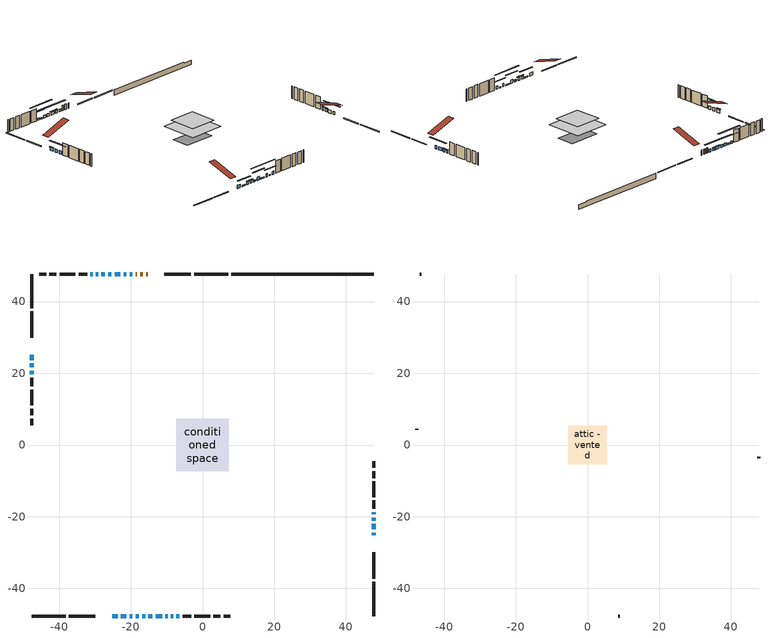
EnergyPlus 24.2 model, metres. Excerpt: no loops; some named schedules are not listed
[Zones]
conditioned space
 floor outside (Floor1 construction): -2.29,-2.29 -2.29,2.29 2.29,2.29 2.29,-2.29 z0.68
 floor adiabatic (AdiabaticFloorConstruction): -7.29,-7.29 -7.29,7.29 7.29,7.29 7.29,-7.29 z3.12
 floor foundation (Slab1 construction): -6.28,-3.62 -6.28,3.62 6.28,3.62 6.28,-3.62 z-1.3
 wall outside (RimJoist1 construction): 7.14,47.69 -2.35,47.69 / -47.69,-47.69 -38.21,-47.69 / -47.69,47.69 -47.69,38.21 / 47.69,-47.69 47.69,-38.21 z0.68:0.98
 wall outside (RimJoist2 construction): -3.28,47.69 -10.7,47.69 / -37.28,-47.69 -29.85,-47.69 / -47.69,37.28 -47.69,29.85 / 47.69,-37.28 47.69,-29.85 z0.68:0.98
 wall outside (AdiabaticWallConstruction 1): -15.34,47.69 -15.7,47.69 / -16.63,47.69 -17.39,47.69 / -18.32,47.69 -18.65,47.69 z0.68:2.71
 wall outside (AdiabaticWallConstruction): -25.22,-47.69 -23.69,-47.69 / -20.35,-47.69 -19.57,-47.69 / -18.65,-47.69 -17.73,-47.69 / -47.69,25.22 -47.69,23.69 / 47.69,-25.22 47.69,-24.45 / 47.69,-23.52 47.69,-22 / -10.35,-47.69 -9.73,-47.69 / 47.69,-21.07 47.69,-20.31 / -7.27,-47.69 -6.5,-47.69 / 47.69,-19.38 47.69,-18.77 z0.68:1.9; -19.58,47.69 -20.32,47.69 / -21.25,47.69 -22.01,47.69 / -22.94,47.69 -24.49,47.69 / -25.42,47.69 -26.33,47.69 / -27.26,47.69 -28.18,47.69 z0.68:1.75; -22.76,-47.69 -21.28,-47.69 / -16.8,-47.69 -16.03,-47.69 / -13.1,-47.69 -11.27,-47.69 / -8.81,-47.69 -8.19,-47.69 z0.68:1.14; -15.1,-47.69 -14.03,-47.69 / -47.69,22.76 -47.69,21.69 / -47.69,20.77 -47.69,19.7 z0.68:2; -29.1,47.69 -29.72,47.69 z0.68:1.29; -30.64,47.69 -31.26,47.69 z0.68:1.6
 wall outside (Wall1 construction): -32.18,47.69 -34.57,47.69 / -5.58,-47.69 -3.19,-47.69 / -47.69,18.77 -47.69,16.39 / 47.69,-17.84 47.69,-15.46 z0.68:5.56
 wall outside (Wall2 construction): -35.49,47.69 -39.86,47.69 / -2.27,-47.69 2.1,-47.69 / -47.69,15.46 -47.69,11.09 / 47.69,-14.53 47.69,-10.16 z0.68:5.56
 wall outside (Wall3 construction): -40.79,47.69 -42.71,47.69 / 3.03,-47.69 4.95,-47.69 / -47.69,10.16 -47.69,8.24 / 47.69,-9.23 47.69,-7.32 z0.68:5.56
 wall outside (Wall4 construction): -43.64,47.69 -45.46,47.69 / 5.88,-47.69 7.7,-47.69 / -47.69,7.32 -47.69,5.49 / 47.69,-6.39 47.69,-4.56 z0.68:5.56
 wall foundation (FoundationWall1 construction): 8.07,47.69,-1.3 8.07,47.69,0.68 43.73,47.69,0.68 43.73,47.69,0.38 47.69,47.69,0.38 47.69,47.69,-1.3
 window (WindowConstruction 19): -25.21,-47.69 -23.69,-47.69 z0.68:1.9
 window (WindowConstruction 5): -19.58,47.69 -20.32,47.69 z0.68:1.75
 window (WindowConstruction 6): -21.25,47.69 -22.01,47.69 z0.68:1.75
 window (WindowConstruction 7): -22.94,47.69 -24.49,47.69 z0.68:1.75
 window (WindowConstruction 8): -22.76,-47.69 -21.28,-47.69 z0.68:1.14
 window (WindowConstruction 9): -20.35,-47.69 -19.57,-47.69 z0.68:1.9
 window (WindowConstruction 10): -18.65,-47.69 -17.73,-47.69 z0.68:1.9
 window (WindowConstruction 11): -16.8,-47.69 -16.03,-47.69 z0.68:1.14
 window (WindowConstruction 12): -47.69,25.21 -47.69,23.69 z0.68:1.9
 window (WindowConstruction 13): 47.69,-25.21 47.69,-24.45 z0.68:1.9
 window (WindowConstruction 14): -25.42,47.69 -26.33,47.69 z0.68:1.75
 window (WindowConstruction 15): -15.1,-47.69 -14.03,-47.69 z0.68:2
 window (WindowConstruction 16): 47.69,-23.52 47.69,-22 z0.68:1.9
 window (WindowConstruction 17): -27.26,47.69 -28.18,47.69 z0.68:1.75
 window (WindowConstruction 18): -47.69,22.76 -47.69,21.69 z0.68:2
 window (WindowConstruction 22): -29.11,47.69 -29.72,47.69 z0.68:1.29
 window (WindowConstruction 23): -13.1,-47.69 -11.27,-47.69 z0.68:1.14
 window (WindowConstruction 20): -10.35,-47.69 -9.74,-47.69 z0.68:1.9
 window (WindowConstruction): 47.69,-21.07 47.69,-20.31 z0.68:1.9
 window (WindowConstruction 1): -30.64,47.69 -31.25,47.69 z0.68:1.59
 window (WindowConstruction 2): -8.81,-47.69 -8.2,-47.69 z0.68:1.14
 window (WindowConstruction 3): -47.69,20.77 -47.69,19.7 z0.68:2
 window (WindowConstruction 21): -7.27,-47.69 -6.51,-47.69 z0.68:1.9
 window (WindowConstruction 4): 47.69,-19.38 47.69,-18.77 z0.68:1.9
 door (Door): -15.34,47.69 -15.7,47.69 z0.68:2.71
 door (Door 1): -16.63,47.69 -17.39,47.69 z0.68:2.71
 door (Door 2): -18.32,47.69 -18.65,47.69 z0.68:2.71
 ceiling adiabatic (AdiabaticFloorConstruction): 7.29,-7.29 7.29,7.29 -7.29,7.29 -7.29,-7.29 z3.12
attic - vented
 floor to conditioned space (Floor2 construction Reversed): -5.41,-5.41 -5.41,5.41 5.41,5.41 5.41,-5.41 z5.56
 wall outside (Wall5 construction): -46.39,47.69 -46.77,47.69 / 8.63,-47.69 9.01,-47.69 / -47.69,4.56 -47.69,4.19 / 47.69,-3.63 47.69,-3.26 z0.68:5.56
 roof outside (Roof1 construction): -14.41,47.69,5.56 -14.41,37.16,9.07 -11.63,37.16,9.07 -11.63,47.69,5.56; -26.14,-47.69,5.56 -26.14,-37.16,9.07 -28.92,-37.16,9.07 -28.92,-47.69,5.56; -47.69,26.14,5.56 -37.16,26.14,9.07 -37.16,28.92,9.07 -47.69,28.92,5.56; 47.69,-26.14,5.56 37.16,-26.14,9.07 37.16,-28.92,9.07 47.69,-28.92,5.56
shading: -22.9,47.69 -17,47.69 -17,48.11 -22.9,48.11 z4.33; -22.21,47.69 -21.05,47.69 -21.05,48.11 -22.21,48.11 z1.95; -24.69,47.69 -22.74,47.69 -22.74,48.11 -24.69,48.11 z1.95; -18.7,-47.69 -25.34,-47.69 -25.34,-48.11 -18.7,-48.11 z3.72; -19.37,-47.69 -20.55,-47.69 -20.55,-48.11 -19.37,-48.11 z2.1; -17.53,-47.69 -18.85,-47.69 -18.85,-48.11 -17.53,-48.11 z2.1; -15.83,-47.69 -17,-47.69 -17,-48.11 -15.83,-48.11 z1.34; -47.69,23.49 -47.69,25.42 -48.11,25.42 -48.11,23.49 z2.1; 47.69,-21.87 47.69,-27.79 48.11,-27.79 48.11,-21.87 z4.48; -28.91,47.69 -22.84,47.69 -22.84,48.11 -28.91,48.11 z4.33; -11.45,-47.69 -17.68,-47.69 -17.68,-48.11 -11.45,-48.11 z4.58; 47.69,-19.42 47.69,-26.1 48.11,-26.1 48.11,-19.42 z4.48; -30.76,47.69 -24.68,47.69 -24.68,48.11 -30.76,48.11 z4.33; -47.69,19.12 -47.69,25.34 -48.11,25.34 -48.11,19.12 z4.58; -34.96,47.69 -23.86,47.69 -23.86,48.11 -34.96,48.11 z6.54; -6.03,-47.69 -18.35,-47.69 -18.35,-48.11 -6.03,-48.11 z6.39; 47.69,-20.11 47.69,-21.27 48.11,-21.27 48.11,-20.11 z2.1; -33.83,47.69 -28.07,47.69 -28.07,48.11 -33.83,48.11 z4.17; -5.62,-47.69 -11.38,-47.69 -11.38,-48.11 -5.62,-48.11 z3.72; -47.69,17.12 -47.69,23.34 -48.11,23.34 -48.11,17.12 z4.58; 47.69,-18.57 47.69,-19.58 48.11,-19.58 48.11,-18.57 z2.1
[Building]
Building 1: Terrain=Suburbs
[Site:Location]
Toronto Intl AP_ON: Latitude {deg}=43.68; Longitude {deg}=-79.63; Time Zone {hr}=-5; Elevation {m}=173; Keep Site Location Information=Yes
[Site:GroundTemperature:Shallow]
4.59119, 2.66285, 2.50842, 3.42352, 7.09712, 10.7536, 13.9236, 15.9317, 16.1023, 14.4691, 11.3799, 7.83558
[Site:WaterMainsTemperature]
Calculation Method=Schedule; Temperature Schedule=mains temperature schedule
[Material] Roughness=Rough; Thermal Absorptance=0.9
Name | Thickness {m} | Conductivity {W/m-K} | Density {kg/m3} | Specific Heat {J/kg-K} | Solar Absorptance | Visible Absorptance
asphalt or fiberglass shingles | 0.00635 | 0.162714 | 1121.4 | 1465.45 | 0.4 | 0.4
ceiling loosefill ins | 0.0846667 | 0.0480833 | 16.02 | 1046.75 | 0.7 | 0.7
ceiling stud and cavity | 0.1397 | 0.101976 | 65.682 | 1177.47 | 0.7 | 0.7
concrete 4.0 in. | 0.1016 | 1.803125 | 2242.8 | 837.4 | 0.7 | 0.7
concrete 8.0 in. | 0.2032 | 1.803125 | 2242.8 | 837.4 | 0.7 | 0.7
door material | 0.04445 | 0.188738 | 512.64 | 1214.23 | 0.7 | 0.7
door material 1 | 0.04445 | 0.053851 | 512.64 | 1214.23 | 0.7 | 0.7
exterior vertical ins | 0.0978042 | 0.029427 | 32.04 | 1214.23 | 0.7 | 0.7
floor covering | 0.0127 | 0.0433444 | 54.468 | 1339.84 | 0.6 | 0.6
floor rigid ins; rim joist rigid ins; wall rigid ins | 0.051816 | 0.029427 | 32.04 | 1214.23 | 0.7 | 0.7
floor rigid ins 1; wall rigid ins 1 | 0.512978 | 0.029427 | 32.04 | 1214.23 | 0.7 | 0.7
floor stud and cavity | 0.1397 | 0.101689 | 92.3553 | 1139.71 | 0.7 | 0.7
floor stud and cavity 1 | 0.1397 | 1.75129 | 37.0049 | 1207.88 | 0.7 | 0.7
furniture material conditioned space 1 | 0.1524 | 0.115458 | 640.8 | 1214.23 | 0.6 | 0.6
gypsum board | 0.0127 | 0.160291 | 801 | 837.4 | 0.6 | 0.6
gypsum board 1 | 0.0127 | 0.160291 | 801 | 837.4 | 0.7 | 0.7
osb sheathing 0.5 in. | 0.0127 | 0.115458 | 512.64 | 1214.23 | 0.7 | 0.7
osb sheathing 0.75 in. | 0.01905 | 0.115458 | 512.64 | 1214.23 | 0.7 | 0.7
osb sheathing 2.0 in. | 0.0508 | 0.115458 | 512.64 | 1214.23 | 0.7 | 0.7
rim joist stud and cavity | 0.0508 | 0.177588 | 50.32683 | 1063.81 | 0.6 | 0.6
rim joist stud and cavity 1 | 0.0508 | 0.0402607 | 125.044 | 1163.47 | 0.6 | 0.6
wall stud and cavity | 0.1397 | 0.0793383 | 139.0536 | 1170.24 | 0.7 | 0.7
wall stud and cavity 1 | 0.1397 | 0.0892446 | 139.0536 | 1170.24 | 0.7 | 0.7
wall stud and cavity 2 | 0.1397 | 0.0967543 | 139.0536 | 1170.24 | 0.7 | 0.7
wall stud and cavity 3 | 0.1397 | 0.0917207 | 139.0536 | 1170.24 | 0.7 | 0.7
wall stud and cavity 4 | 0.0889 | 6.1454 | 50.32683 | 1063.81 | 0.6 | 0.6
wall stud and cavity 5 | 0.0889 | 0.380278 | 52.3479 | 1209.89 | 0.7 | 0.7
wall stud and cavity 6 | 0.0889 | 0.391764 | 83.0341 | 1211.67 | 0.7 | 0.7
wood siding | 0.0254 | 0.102417 | 544.68 | 1172.36 | 0.4 | 0.4
wood siding 1 | 0.00254 | 0.102417 | 544.68 | 1172.36 | 0.4 | 0.4
wood siding 2; wood siding 3; wood siding 4 | 0.0254 | 0.102417 | 544.68 | 1172.36 | 0.7 | 0.7
[WindowMaterial:SimpleGlazingSystem]
Name | U-Factor {W/m2-K} | Solar Heat Gain Coefficient
WindowMaterial | 2.64027 | 0.64
WindowMaterial 1 | 2.97868 | 0.61
WindowMaterial 10 | 2.93609 | 0.65
WindowMaterial 11 | 3.01275 | 0.57
WindowMaterial 12 | 2.94859 | 0.64
WindowMaterial 13 | 2.94177 | 0.64
WindowMaterial 14 | 2.6397 | 0.63
WindowMaterial 15 | 2.63857 | 0.62
WindowMaterial 16 | 3.00026 | 0.58
WindowMaterial 17 | 2.748152 | 0.58
WindowMaterial 2 | 3.02183 | 0.55
WindowMaterial 3 | 2.9236 | 0.66
WindowMaterial 4 | 2.96789 | 0.62
WindowMaterial 5 | 2.95653 | 0.63
WindowMaterial 6 | 2.95426 | 0.63
WindowMaterial 7 | 2.95313 | 0.63
WindowMaterial 8 | 3.01388 | 0.56
WindowMaterial 9 | 2.94802 | 0.64
[Construction]
AdiabaticFloorConstruction: floor stud and cavity 1, floor rigid ins 1, osb sheathing 0.75 in., floor covering
AdiabaticWallConstruction: wood siding 3, wall rigid ins 1, wall stud and cavity 5, gypsum board
AdiabaticWallConstruction 1: wood siding 4, wall rigid ins 1, wall stud and cavity 5, gypsum board
Door: door material
Door 1; Door 2: door material 1
Floor1 construction: floor stud and cavity, floor rigid ins, osb sheathing 0.75 in., floor covering
Floor2 construction Reversed: gypsum board, ceiling stud and cavity, ceiling loosefill ins
FoundationWall1 construction: concrete 8.0 in., gypsum board 1
furniture construction conditioned space 1: furniture material conditioned space 1
PartitionWallConstruction: gypsum board, wall stud and cavity 6, gypsum board
RimJoist1 construction: wood siding 2, rim joist stud and cavity
RimJoist2 construction: wood siding 2, rim joist rigid ins, osb sheathing 2.0 in., rim joist stud and cavity 1
Roof1 construction: asphalt or fiberglass shingles
Slab1 construction: concrete 4.0 in.
Wall1 construction: wood siding, osb sheathing 0.5 in., wall stud and cavity, gypsum board
Wall2 construction: wood siding, osb sheathing 0.5 in., wall stud and cavity 1, gypsum board
Wall3 construction: wood siding, wall rigid ins, osb sheathing 0.5 in., wall stud and cavity 2, gypsum board
Wall4 construction: wood siding, osb sheathing 0.5 in., wall stud and cavity 3, gypsum board
Wall5 construction: wood siding 1, wall stud and cavity 4
WindowConstruction: WindowMaterial
WindowConstruction 1: WindowMaterial 1
WindowConstruction 10: WindowMaterial 10
WindowConstruction 11: WindowMaterial 11
WindowConstruction 12; WindowConstruction 13; WindowConstruction 16: WindowMaterial 12
WindowConstruction 14; WindowConstruction 17: WindowMaterial 13
WindowConstruction 15; WindowConstruction 18; WindowConstruction 3: WindowMaterial 3
WindowConstruction 19; WindowConstruction 21: WindowMaterial 14
WindowConstruction 2: WindowMaterial 2
WindowConstruction 20: WindowMaterial 15
WindowConstruction 22: WindowMaterial 16
WindowConstruction 23: WindowMaterial 17
WindowConstruction 4: WindowMaterial 4
WindowConstruction 5: WindowMaterial 5
WindowConstruction 6: WindowMaterial 6
WindowConstruction 7: WindowMaterial 7
WindowConstruction 8: WindowMaterial 8
WindowConstruction 9: WindowMaterial 9
[Zone] Multiplier=1; Part of Total Floor Area=Yes
Name | Volume {m3}
attic - vented | 66.7516
conditioned space | 768
[Space]
Name | Zone | Volume {m3}
attic - vented 1 | attic - vented | 66.7516
conditioned space 1 | conditioned space | 768
[ZoneInfiltration:EffectiveLeakageArea]
infil attic - vented 1: Zone or Space=attic - vented 1; Schedule=Always On Discrete; Effective Air Leakage Area {cm2}=4843.86; Stack Coefficient=0.000583392; Wind Coefficient=1.63193e-05
[ZoneMixing]
whole house fan mix: Zone or Space=attic - vented; Schedule=Always On Continuous; Design Flow Rate Calculation Method=Flow/Zone; Design Flow Rate {m3/s}=0; Source Zone or Space=conditioned space
[SurfaceProperty:ExposedFoundationPerimeter]
Slab1: Exposed Perimeter Calculation Method=TotalExposedPerimeter; Total Exposed Perimeter {m}=39.625
[InternalMass] Zone or ZoneList=conditioned space; Space or SpaceList=conditioned space 1
Name | Construction | Surface Area {m2}
furniture mass conditioned space 1 | furniture construction conditioned space 1 | 129.7
partition wall mass | PartitionWallConstruction | 324.251
[Lights]
interior lighting: Zone or ZoneList or Space or SpaceList=conditioned space 1; Schedule=interior lighting schedule; Design Level Calculation Method=LightingLevel; Lighting Level {W}=343.2; Return Air Fraction=0; Fraction Radiant=0.6; Fraction Visible=0.2; Fraction Replaceable=1
[People]
occupants: Zone or ZoneList or Space or SpaceList=conditioned space 1; Number of People Schedule=occupants schedule; Number of People Calculation Method=People; Number of People=3; Fraction Radiant=0.314171; Sensible Heat Fraction=0.56303; Activity Level Schedule=occupants activity schedule; Carbon Dioxide Generation Rate {m3/s-W}=0; Enable ASHRAE 55 Comfort Warnings=No; Mean Radiant Temperature Calculation Type=EnclosureAveraged
[ElectricEquipment] Zone or ZoneList or Space or SpaceList=conditioned space 1; Design Level Calculation Method=EquipmentLevel
Name | Schedule | Design Level {W} | Fraction Latent | Fraction Radiant | Fraction Lost
clothes dryer | clothes dryer schedule | 140.772 | 0.015 | 0.081 | 0.85
clothes washer | clothes washer schedule | 32.1985 | 0.03 | 0.162 | 0.7
cooking range | cooking range schedule | 215.147 | 0.08 | 0.432 | 0.2
dishwasher | dishwasher schedule | 66.8632 | 0.3 | 0.18 | 0.4
fridge | fridge schedule | 72.9452 | 0 | 0.6 | 0
mech vent bath fan 0 | mech vent bath fan 0 schedule | 50.2 | 0 | 0 | 1
mech vent house fan | mech vent house fan schedule | 0.95 | 0 | 0 | 1
mech vent house fan cfis | mech vent house fan cfis schedule | 0 | 0 | 0 | 0
mech vent range fan 0 | mech vent range fan 0 schedule | 57 | 0 | 0 | 1
misc plug loads | misc plug loads schedule | 494.7 | 0.045 | 0.513 | 0.1
whole house fan | Always On Discrete | 0 | 0 | 0 | 1
[OtherEquipment] Zone or ZoneList or Space or SpaceList=conditioned space 1; Design Level Calculation Method=EquipmentLevel
Name | Fuel Type | Schedule | Design Level {W} | Fraction Latent | Fraction Radiant | Fraction Lost
clothes dryer 1 | Electricity | clothes dryer schedule | 0 | 0.015 | 0.081 | 0.85
cooking range 1 | Electricity | cooking range schedule | 0 | 0.08 | 0.432 | 0.2
general water use latent | None | general water use schedule | 62.594 | 1 | 0 | 0
general water use sensible | None | general water use schedule | -61.6891 | 0 | 0.6 | 0
mech vent house fan latent load | None | Always On Discrete | 0 | 1 | 0 | 0
mech vent house fan sensible load | None | Always On Discrete | 0 | 0 | 0 | 0
water heater energy adjustment1 | Electricity | Always On Discrete | 0.01 | 0 | 0 | 1
[ZoneInfiltration:DesignFlowRate] Zone or ZoneList or Space or SpaceList=conditioned space 1; Schedule=Always On Discrete; Design Flow Rate Calculation Method=Flow/Zone; Design Flow Rate {m3/s}=0
infil flow; natural vent flow; whole house fan flow
[Foundation:Kiva]
Foundation Kiva 1: Initial Indoor Air Temperature {C}=18; Wall Height Above Grade {m}=0.680009; Wall Depth Below Slab {m}=0.2032; Custom Block Material Name 1=exterior vertical ins; Custom Block Depth 1 {m}=1.98001; Custom Block X Position 1 {m}=0.2159; Custom Block Z Position 1 {m}=0
[Foundation:Kiva:Settings]
Soil Conductivity {W/m-K}=0.849921; Soil Density {kg/m3}=1842.3; Soil Specific Heat {J/kg-K}=418.7; Ground Solar Absorptivity=0.9; Ground Thermal Absorptivity=0.9; Ground Surface Roughness {m}=0.03; Far-Field Width {m}=40; Deep-Ground Boundary Condition=ZeroFlux; Deep-Ground Depth {m}=40; Minimum Cell Dimension {m}=0.2; Maximum Cell Growth Coefficient=3; Simulation Timestep=Timestep
[Exterior:Lights]
exterior lighting: Schedule=exterior lighting schedule; Design Level {W}=75.6
[Schedule:Constant]
Name | Hourly Value
Always On Continuous; mech vent house fan schedule; mech vent house fan cfis schedule; Always On Discrete | 1
occupants activity schedule | 117.228
fridge schedule | 0
[Schedule:Week:Daily]
interior lighting schedule Week Rule - Jan1-Jan27: interior lighting schedule day, interior lighting schedule day, interior lighting schedule day, interior lighting schedule day, interior lighting schedule day, interior lighting schedule day, interior lighting schedule day, interior lighting schedule default day, interior lighting schedule default day, interior lighting schedule default day, interior lighting schedule default day, interior lighting schedule default day
interior lighting schedule Week Rule - Jan28-Feb3: interior lighting schedule day, interior lighting schedule day, interior lighting schedule day, interior lighting schedule day, interior lighting schedule day 1, interior lighting schedule day 1, interior lighting schedule day 1, interior lighting schedule default day, interior lighting schedule default day, interior lighting schedule default day, interior lighting schedule default day, interior lighting schedule default day
interior lighting schedule Week Rule - Feb4-Feb24: interior lighting schedule day 1, interior lighting schedule day 1, interior lighting schedule day 1, interior lighting schedule day 1, interior lighting schedule day 1, interior lighting schedule day 1, interior lighting schedule day 1, interior lighting schedule default day, interior lighting schedule default day, interior lighting schedule default day, interior lighting schedule default day, interior lighting schedule default day
interior lighting schedule Week Rule - Feb25-Mar3: interior lighting schedule day 1, interior lighting schedule day 1, interior lighting schedule day 1, interior lighting schedule day 1, interior lighting schedule day 2, interior lighting schedule day 2, interior lighting schedule day 2, interior lighting schedule default day, interior lighting schedule default day, interior lighting schedule default day, interior lighting schedule default day, interior lighting schedule default day
interior lighting schedule Week Rule - Mar4-Mar31: interior lighting schedule day 2, interior lighting schedule day 2, interior lighting schedule day 2, interior lighting schedule day 2, interior lighting schedule day 2, interior lighting schedule day 2, interior lighting schedule day 2, interior lighting schedule default day, interior lighting schedule default day, interior lighting schedule default day, interior lighting schedule default day, interior lighting schedule default day
interior lighting schedule Week Rule - Apr1-Apr28: interior lighting schedule day 3, interior lighting schedule day 3, interior lighting schedule day 3, interior lighting schedule day 3, interior lighting schedule day 3, interior lighting schedule day 3, interior lighting schedule day 3, interior lighting schedule default day, interior lighting schedule default day, interior lighting schedule default day, interior lighting schedule default day, interior lighting schedule default day
interior lighting schedule Week Rule - Apr29-May5: interior lighting schedule day 3, interior lighting schedule day 3, interior lighting schedule day 4, interior lighting schedule day 4, interior lighting schedule day 4, interior lighting schedule day 4, interior lighting schedule day 4, interior lighting schedule default day, interior lighting schedule default day, interior lighting schedule default day, interior lighting schedule default day, interior lighting schedule default day
interior lighting schedule Week Rule - May6-May26: interior lighting schedule day 4, interior lighting schedule day 4, interior lighting schedule day 4, interior lighting schedule day 4, interior lighting schedule day 4, interior lighting schedule day 4, interior lighting schedule day 4, interior lighting schedule default day, interior lighting schedule default day, interior lighting schedule default day, interior lighting schedule default day, interior lighting schedule default day
interior lighting schedule Week Rule - May27-Jun2: interior lighting schedule day 4, interior lighting schedule day 4, interior lighting schedule day 4, interior lighting schedule day 4, interior lighting schedule day 4, interior lighting schedule day 5, interior lighting schedule day 5, interior lighting schedule default day, interior lighting schedule default day, interior lighting schedule default day, interior lighting schedule default day, interior lighting schedule default day
interior lighting schedule Week Rule - Jun3-Jun30: interior lighting schedule day 5, interior lighting schedule day 5, interior lighting schedule day 5, interior lighting schedule day 5, interior lighting schedule day 5, interior lighting schedule day 5, interior lighting schedule day 5, interior lighting schedule default day, interior lighting schedule default day, interior lighting schedule default day, interior lighting schedule default day, interior lighting schedule default day
interior lighting schedule Week Rule - Jul1-Jul28: interior lighting schedule day 6, interior lighting schedule day 6, interior lighting schedule day 6, interior lighting schedule day 6, interior lighting schedule day 6, interior lighting schedule day 6, interior lighting schedule day 6, interior lighting schedule default day, interior lighting schedule default day, interior lighting schedule default day, interior lighting schedule default day, interior lighting schedule default day
interior lighting schedule Week Rule - Jul29-Aug4: interior lighting schedule day 6, interior lighting schedule day 6, interior lighting schedule day 6, interior lighting schedule day 7, interior lighting schedule day 7, interior lighting schedule day 7, interior lighting schedule day 7, interior lighting schedule default day, interior lighting schedule default day, interior lighting schedule default day, interior lighting schedule default day, interior lighting schedule default day
interior lighting schedule Week Rule - Aug5-Aug25: interior lighting schedule day 7, interior lighting schedule day 7, interior lighting schedule day 7, interior lighting schedule day 7, interior lighting schedule day 7, interior lighting schedule day 7, interior lighting schedule day 7, interior lighting schedule default day, interior lighting schedule default day, interior lighting schedule default day, interior lighting schedule default day, interior lighting schedule default day
interior lighting schedule Week Rule - Aug26-Sep1: interior lighting schedule day 7, interior lighting schedule day 7, interior lighting schedule day 7, interior lighting schedule day 7, interior lighting schedule day 7, interior lighting schedule day 7, interior lighting schedule day 8, interior lighting schedule default day, interior lighting schedule default day, interior lighting schedule default day, interior lighting schedule default day, interior lighting schedule default day
interior lighting schedule Week Rule - Sep2-Sep29: interior lighting schedule day 8, interior lighting schedule day 8, interior lighting schedule day 8, interior lighting schedule day 8, interior lighting schedule day 8, interior lighting schedule day 8, interior lighting schedule day 8, interior lighting schedule default day, interior lighting schedule default day, interior lighting schedule default day, interior lighting schedule default day, interior lighting schedule default day
interior lighting schedule Week Rule - Sep30-Oct6: interior lighting schedule day 8, interior lighting schedule day 9, interior lighting schedule day 9, interior lighting schedule day 9, interior lighting schedule day 9, interior lighting schedule day 9, interior lighting schedule day 9, interior lighting schedule default day, interior lighting schedule default day, interior lighting schedule default day, interior lighting schedule default day, interior lighting schedule default day
interior lighting schedule Week Rule - Oct7-Oct27: interior lighting schedule day 9, interior lighting schedule day 9, interior lighting schedule day 9, interior lighting schedule day 9, interior lighting schedule day 9, interior lighting schedule day 9, interior lighting schedule day 9, interior lighting schedule default day, interior lighting schedule default day, interior lighting schedule default day, interior lighting schedule default day, interior lighting schedule default day
interior lighting schedule Week Rule - Oct28-Nov3: interior lighting schedule day 9, interior lighting schedule day 9, interior lighting schedule day 9, interior lighting schedule day 9, interior lighting schedule day 10, interior lighting schedule day 10, interior lighting schedule day 10, interior lighting schedule default day, interior lighting schedule default day, interior lighting schedule default day, interior lighting schedule default day, interior lighting schedule default day
interior lighting schedule Week Rule - Nov4-Nov24: interior lighting schedule day 10, interior lighting schedule day 10, interior lighting schedule day 10, interior lighting schedule day 10, interior lighting schedule day 10, interior lighting schedule day 10, interior lighting schedule day 10, interior lighting schedule default day, interior lighting schedule default day, interior lighting schedule default day, interior lighting schedule default day, interior lighting schedule default day
interior lighting schedule Week Rule - Nov25-Dec1: interior lighting schedule day 10, interior lighting schedule day 10, interior lighting schedule day 10, interior lighting schedule day 10, interior lighting schedule day 10, interior lighting schedule day 10, interior lighting schedule day 11, interior lighting schedule default day, interior lighting schedule default day, interior lighting schedule default day, interior lighting schedule default day, interior lighting schedule default day
interior lighting schedule Week Rule - Dec2-Dec31: interior lighting schedule day 11, interior lighting schedule day 11, interior lighting schedule day 11, interior lighting schedule day 11, interior lighting schedule day 11, interior lighting schedule day 11, interior lighting schedule day 11, interior lighting schedule default day, interior lighting schedule default day, interior lighting schedule default day, interior lighting schedule default day, interior lighting schedule default day
occupants schedule Week Rule - Jan1-Dec31: occupants schedule day, occupants schedule day, occupants schedule day, occupants schedule day, occupants schedule day, occupants schedule day, occupants schedule day, occupants schedule default day, occupants schedule default day, occupants schedule default day, occupants schedule default day, occupants schedule default day
clothes dryer schedule Week Rule - Jan1-Dec31: clothes dryer schedule day, clothes dryer schedule day, clothes dryer schedule day, clothes dryer schedule day, clothes dryer schedule day, clothes dryer schedule day, clothes dryer schedule day, clothes dryer schedule default day, clothes dryer schedule default day, clothes dryer schedule default day, clothes dryer schedule default day, clothes dryer schedule default day
clothes washer schedule Week Rule - Jan1-Dec31: clothes washer schedule day, clothes washer schedule day, clothes washer schedule day, clothes washer schedule day, clothes washer schedule day, clothes washer schedule day, clothes washer schedule day, clothes washer schedule default day, clothes washer schedule default day, clothes washer schedule default day, clothes washer schedule default day, clothes washer schedule default day
cooking range schedule Week Rule - Jan1-Dec31: cooking range schedule day, cooking range schedule day, cooking range schedule day, cooking range schedule day, cooking range schedule day, cooking range schedule day, cooking range schedule day, cooking range schedule default day, cooking range schedule default day, cooking range schedule default day, cooking range schedule default day, cooking range schedule default day
dishwasher schedule Week Rule - Jan1-Dec31: dishwasher schedule day, dishwasher schedule day, dishwasher schedule day, dishwasher schedule day, dishwasher schedule day, dishwasher schedule day, dishwasher schedule day, dishwasher schedule default day, dishwasher schedule default day, dishwasher schedule default day, dishwasher schedule default day, dishwasher schedule default day
mech vent bath fan 0 schedule Week Rule - Jan1-Dec31: mech vent bath fan 0 schedule day, mech vent bath fan 0 schedule day, mech vent bath fan 0 schedule day, mech vent bath fan 0 schedule day, mech vent bath fan 0 schedule day, mech vent bath fan 0 schedule day, mech vent bath fan 0 schedule day, mech vent bath fan 0 schedule default day, mech vent bath fan 0 schedule default day, mech vent bath fan 0 schedule default day, mech vent bath fan 0 schedule default day, mech vent bath fan 0 schedule default day
mech vent range fan 0 schedule Week Rule - Jan1-Dec31: mech vent range fan 0 schedule day, mech vent range fan 0 schedule day, mech vent range fan 0 schedule day, mech vent range fan 0 schedule day, mech vent range fan 0 schedule day, mech vent range fan 0 schedule day, mech vent range fan 0 schedule day, mech vent range fan 0 schedule default day, mech vent range fan 0 schedule default day, mech vent range fan 0 schedule default day, mech vent range fan 0 schedule default day, mech vent range fan 0 schedule default day
misc plug loads schedule Week Rule - Jan1-Dec31: misc plug loads schedule day, misc plug loads schedule day, misc plug loads schedule day, misc plug loads schedule day, misc plug loads schedule day, misc plug loads schedule day, misc plug loads schedule day, misc plug loads schedule default day, misc plug loads schedule default day, misc plug loads schedule default day, misc plug loads schedule default day, misc plug loads schedule default day
general water use schedule Week Rule - Jan1-Dec31: general water use schedule day, general water use schedule day, general water use schedule day, general water use schedule day, general water use schedule day, general water use schedule day, general water use schedule day, general water use schedule default day, general water use schedule default day, general water use schedule default day, general water use schedule default day, general water use schedule default day
exterior lighting schedule Week Rule - Jan1-Jan27: exterior lighting schedule day, exterior lighting schedule day, exterior lighting schedule day, exterior lighting schedule day, exterior lighting schedule day, exterior lighting schedule day, exterior lighting schedule day, exterior lighting schedule default day, exterior lighting schedule default day, exterior lighting schedule default day, exterior lighting schedule default day, exterior lighting schedule default day
exterior lighting schedule Week Rule - Jan28-Feb3: exterior lighting schedule day, exterior lighting schedule day, exterior lighting schedule day, exterior lighting schedule day, exterior lighting schedule day 1, exterior lighting schedule day 1, exterior lighting schedule day 1, exterior lighting schedule default day, exterior lighting schedule default day, exterior lighting schedule default day, exterior lighting schedule default day, exterior lighting schedule default day
exterior lighting schedule Week Rule - Feb4-Feb24: exterior lighting schedule day 1, exterior lighting schedule day 1, exterior lighting schedule day 1, exterior lighting schedule day 1, exterior lighting schedule day 1, exterior lighting schedule day 1, exterior lighting schedule day 1, exterior lighting schedule default day, exterior lighting schedule default day, exterior lighting schedule default day, exterior lighting schedule default day, exterior lighting schedule default day
exterior lighting schedule Week Rule - Feb25-Mar3: exterior lighting schedule day 1, exterior lighting schedule day 1, exterior lighting schedule day 1, exterior lighting schedule day 1, exterior lighting schedule day 2, exterior lighting schedule day 2, exterior lighting schedule day 2, exterior lighting schedule default day, exterior lighting schedule default day, exterior lighting schedule default day, exterior lighting schedule default day, exterior lighting schedule default day
[Schedule:Year]
interior lighting schedule: interior lighting schedule Week Rule - Jan1-Jan27, 1, 1, 1, 27, interior lighting schedule Week Rule - Jan28-Feb3, 1, 28, 2, 3, interior lighting schedule Week Rule - Feb4-Feb24, 2, 4, 2, 24, interior lighting schedule Week Rule - Feb25-Mar3, 2, 25, 3, 3, interior lighting schedule Week Rule - Mar4-Mar31, 3, 4, 3, 31, interior lighting schedule Week Rule - Apr1-Apr28, 4, 1, 4, 28, interior lighting schedule Week Rule - Apr29-May5, 4, 29, 5, 5, interior lighting schedule Week Rule - May6-May26, 5, 6, 5, 26, interior lighting schedule Week Rule - May27-Jun2, 5, 27, 6, 2, interior lighting schedule Week Rule - Jun3-Jun30, 6, 3, 6, 30, interior lighting schedule Week Rule - Jul1-Jul28, 7, 1, 7, 28, interior lighting schedule Week Rule - Jul29-Aug4, 7, 29, 8, 4, interior lighting schedule Week Rule - Aug5-Aug25, 8, 5, 8, 25, interior lighting schedule Week Rule - Aug26-Sep1, 8, 26, 9, 1, interior lighting schedule Week Rule - Sep2-Sep29, 9, 2, 9, 29, interior lighting schedule Week Rule - Sep30-Oct6, 9, 30, 10, 6, interior lighting schedule Week Rule - Oct7-Oct27, 10, 7, 10, 27, interior lighting schedule Week Rule - Oct28-Nov3, 10, 28, 11, 3, interior lighting schedule Week Rule - Nov4-Nov24, 11, 4, 11, 24, interior lighting schedule Week Rule - Nov25-Dec1, 11, 25, 12, 1, interior lighting schedule Week Rule - Dec2-Dec31, 12, 2, 12, 31
occupants schedule: occupants schedule Week Rule - Jan1-Dec31, 1, 1, 12, 31
clothes dryer schedule: clothes dryer schedule Week Rule - Jan1-Dec31, 1, 1, 12, 31
clothes washer schedule: clothes washer schedule Week Rule - Jan1-Dec31, 1, 1, 12, 31
cooking range schedule: cooking range schedule Week Rule - Jan1-Dec31, 1, 1, 12, 31
dishwasher schedule: dishwasher schedule Week Rule - Jan1-Dec31, 1, 1, 12, 31
mech vent bath fan 0 schedule: mech vent bath fan 0 schedule Week Rule - Jan1-Dec31, 1, 1, 12, 31
mech vent range fan 0 schedule: mech vent range fan 0 schedule Week Rule - Jan1-Dec31, 1, 1, 12, 31
misc plug loads schedule: misc plug loads schedule Week Rule - Jan1-Dec31, 1, 1, 12, 31
general water use schedule: general water use schedule Week Rule - Jan1-Dec31, 1, 1, 12, 31
exterior lighting schedule: exterior lighting schedule Week Rule - Jan1-Jan27, 1, 1, 1, 27, exterior lighting schedule Week Rule - Jan28-Feb3, 1, 28, 2, 3, exterior lighting schedule Week Rule - Feb4-Feb24, 2, 4, 2, 24, exterior lighting schedule Week Rule - Feb25-Mar3, 2, 25, 3, 3, exterior lighting schedule Week Rule - Mar4-Mar31, 3, 4, 3, 31, exterior lighting schedule Week Rule - Apr1-Apr28, 4, 1, 4, 28, exterior lighting schedule Week Rule - Apr29-May5, 4, 29, 5, 5, exterior lighting schedule Week Rule - May6-May26, 5, 6, 5, 26, exterior lighting schedule Week Rule - May27-Jun2, 5, 27, 6, 2, exterior lighting schedule Week Rule - Jun3-Jun30, 6, 3, 6, 30, exterior lighting schedule Week Rule - Jul1-Jul28, 7, 1, 7, 28, exterior lighting schedule Week Rule - Jul29-Aug4, 7, 29, 8, 4, exterior lighting schedule Week Rule - Aug5-Aug25, 8, 5, 8, 25, exterior lighting schedule Week Rule - Aug26-Sep1, 8, 26, 9, 1, exterior lighting schedule Week Rule - Sep2-Sep29, 9, 2, 9, 29, exterior lighting schedule Week Rule - Sep30-Oct6, 9, 30, 10, 6, exterior lighting schedule Week Rule - Oct7-Oct27, 10, 7, 10, 27, exterior lighting schedule Week Rule - Oct28-Nov3, 10, 28, 11, 3, exterior lighting schedule Week Rule - Nov4-Nov24, 11, 4, 11, 24, exterior lighting schedule Week Rule - Nov25-Dec1, 11, 25, 12, 1, exterior lighting schedule Week Rule - Dec2-Dec31, 12, 2, 12, 31
[Schedule:Compact]
mains temperature schedule: Through: 01/01, For: AllDays, Until: 24:00, 8.43722, Through: 01/02, For: AllDays, Until: 24:00, 8.37111, Through: 01/03, For: AllDays, Until: 24:00, 8.30611, Through: 01/04, For: AllDays, Until: 24:00, 8.24222, Through: 01/05, For: AllDays, Until: 24:00, 8.17944, Through: 01/06, For: AllDays, Until: 24:00, 8.11833, Through: 01/07, For: AllDays, Until: 24:00, 8.05833, Through: 01/08, For: AllDays, Until: 24:00, 7.99944, Through: 01/09, For: AllDays, Until: 24:00, 7.94222, Through: 01/10, For: AllDays, Until: 24:00, 7.88611, Through: 01/11, For: AllDays, Until: 24:00, 7.83167, Through: 01/12, For: AllDays, Until: 24:00, 7.77833, Through: 01/13, For: AllDays, Until: 24:00, 7.72611, Through: 01/14, For: AllDays, Until: 24:00, 7.67556, Through: 01/15, For: AllDays, Until: 24:00, 7.62667, Through: 01/16, For: AllDays, Until: 24:00, 7.57889, Through: 01/17, For: AllDays, Until: 24:00, 7.53278, Through: 01/18, For: AllDays, Until: 24:00, 7.48778, Through: 01/19, For: AllDays, Until: 24:00, 7.44444, Through: 01/20, For: AllDays, Until: 24:00, 7.40278, Through: 01/21, For: AllDays, Until: 24:00, 7.36278, Through: 01/22, For: AllDays, Until: 24:00, 7.32389, Through: 01/23, For: AllDays, Until: 24:00, 7.28667, Through: 01/24, For: AllDays, Until: 24:00, 7.25056, Through: 01/25, For: AllDays, Until: 24:00, 7.21667, Through: 01/26, For: AllDays, Until: 24:00, 7.18389, Through: 01/27, For: AllDays, Until: 24:00, 7.15278, Through: 01/28, For: AllDays, Until: 24:00, 7.12333, Through: 01/29, For: AllDays, Until: 24:00, 7.09556, Through: 01/30, For: AllDays, Until: 24:00, 7.06944, Through: 01/31, For: AllDays, Until: 24:00, 7.04444, Through: 02/01, For: AllDays, Until: 24:00, 7.02167, Through: 02/02, For: AllDays, Until: 24:00, 7, Through: 02/03, For: AllDays, Until: 24:00, 6.98, Through: 02/04, For: AllDays, Until: 24:00, 6.96222, Through: 02/05, For: AllDays, Until: 24:00, 6.94556, Through: 02/06, For: AllDays, Until: 24:00, 6.93056, Through: 02/07, For: AllDays, Until: 24:00, 6.91722, Through: 02/08, For: AllDays, Until: 24:00, 6.90556, Through: 02/09, For: AllDays, Until: 24:00, 6.89556, Through: 02/10, For: AllDays, Until: 24:00, 6.88722, Through: 02/11, For: AllDays, Until: 24:00, 6.88056, Through: 02/12, For: AllDays, Until: 24:00, 6.875, Through: 02/13, For: AllDays, Until: 24:00, 6.87167, Through: 02/14, For: AllDays, Until: 24:00, 6.87, Through: 02/15, For: AllDays, Until: 24:00, 6.87, Through: 02/16, For: AllDays, Until: 24:00, 6.87167, Through: 02/17, For: AllDays, Until: 24:00, 6.875, Through: 02/18, For: AllDays, Until: 24:00, 6.88, Through: 02/19, For: AllDays, Until: 24:00, 6.88611, Through: 02/20, For: AllDays, Until: 24:00, 6.89444, Through: 02/21, For: AllDays, Until: 24:00, 6.90444, Through: 02/22, For: AllDays, Until: 24:00, 6.91611, Through: 02/23, For: AllDays, Until: 24:00, 6.92889, Through: 02/24, For: AllDays, Until: 24:00, 6.94389, Through: 02/25, For: AllDays, Until: 24:00, 6.96056, Through: 02/26, For: AllDays, Until: 24:00, 6.97833, Through: 02/27, For: AllDays, Until: 24:00, 6.99833, Through: 02/28, For: AllDays, Until: 24:00, 7.01944, Through: 03/01, For: AllDays, Until: 24:00, 7.04222, Through: 03/02, For: AllDays, Until: 24:00, 7.06667, Through: 03/03, For: AllDays, Until: 24:00, 7.09278, Through: 03/04, For: AllDays, Until: 24:00, 7.12056, Through: 03/05, For: AllDays, Until: 24:00, 7.15, Through: 03/06, For: AllDays, Until: 24:00, 7.18111, Through: 03/07, For: AllDays, Until: 24:00, 7.21333, Through: 03/08, For: AllDays, Until: 24:00, 7.24722, Through: 03/09, For: AllDays, Until: 24:00, 7.28278, Through: 03/10, For: AllDays, Until: 24:00, 7.32, Through: 03/11, For: AllDays, Until: 24:00, 7.35889, Through: 03/12, For: AllDays, Until: 24:00, 7.39889, Through: 03/13, For: AllDays, Until: 24:00, 7.44056, Through: 03/14, For: AllDays, Until: 24:00, 7.48389, Through: 03/15, For: AllDays, Until: 24:00, 7.52833, Through: 03/16, For: AllDays, Until: 24:00, 7.57444, Through: 03/17, For: AllDays, Until: 24:00, 7.62222, Through: 03/18, For: AllDays, Until: 24:00, 7.67111, Through: 03/19, For: AllDays, Until: 24:00, 7.72111, Through: 03/20, For: AllDays, Until: 24:00, 7.77333, Through: 03/21, For: AllDays, Until: 24:00, 7.82611, Through: 03/22, For: AllDays, Until: 24:00, 7.88111, Through: 03/23, For: AllDays, Until: 24:00, 7.93667, Through: 03/24, For: AllDays, Until: 24:00, 7.99389, Through: 03/25, For: AllDays, Until: 24:00, 8.05278, Through: 03/26, For: AllDays, Until: 24:00, 8.11278, Through: 03/27, For: AllDays, Until: 24:00, 8.17389, Through: 03/28, For: AllDays, Until: 24:00, 8.23611, Through: 03/29, For: AllDays, Until: 24:00, 8.3, Through: 03/30, For: AllDays, Until: 24:00, 8.365, Through: 03/31, For: AllDays, Until: 24:00, 8.43111, Through: 04/01, For: AllDays, Until: 24:00, 8.49833, Through: 04/02, For: AllDays, Until: 24:00, 8.56722, Through: 04/03, For: AllDays, Until: 24:00, 8.63667, Through: 04/04, For: AllDays, Until: 24:00, 8.70778, Through: 04/05, For: AllDays, Until: 24:00, 8.77944, Through: 04/06, For: AllDays, Until: 24:00, 8.85278, Through: 04/07, For: AllDays, Until: 24:00, 8.92667, Through: 04/08, For: AllDays, Until: 24:00, 9.00222, Through: 04/09, For: AllDays, Until: 24:00, 9.07833, Through: 04/10, For: AllDays, Until: 24:00, 9.15556, Through: 04/11, For: AllDays, Until: 24:00, 9.23389, Through: 04/12, For: AllDays, Until: 24:00, 9.31278, Through: 04/13, For: AllDays, Until: 24:00, 9.39278, Through: 04/14, For: AllDays, Until: 24:00, 9.47389, Through: 04/15, For: AllDays, Until: 24:00, 9.55611, Through: 04/16, For: AllDays, Until: 24:00, 9.63833, Through: 04/17, For: AllDays, Until: 24:00, 9.72222, Through: 04/18, For: AllDays, Until: 24:00, 9.80667, Through: 04/19, For: AllDays, Until: 24:00, 9.89167, Through: 04/20, For: AllDays, Until: 24:00, 9.97778, Through: 04/21, For: AllDays, Until: 24:00, 10.0644, Through: 04/22, For: AllDays, Until: 24:00, 10.1517, Through: 04/23, For: AllDays, Until: 24:00, 10.24, Through: 04/24, For: AllDays, Until: 24:00, 10.3289, Through: 04/25, For: AllDays, Until: 24:00, 10.4183, Through: 04/26, For: AllDays, Until: 24:00, 10.5083, Through: 04/27, For: AllDays, Until: 24:00, 10.5989, Through: 04/28, For: AllDays, Until: 24:00, 10.69, Through: 04/29, For: AllDays, Until: 24:00, 10.7817, Through: 04/30, For: AllDays, Until: 24:00, 10.8739, Through: 05/01, For: AllDays, Until: 24:00, 10.9667, Through: 05/02, For: AllDays, Until: 24:00, 11.0594, Through: 05/03, For: AllDays, Until: 24:00, 11.1533, Through: 05/04, For: AllDays, Until: 24:00, 11.2472, Through: 05/05, For: AllDays, Until: 24:00, 11.3411, Through: 05/06, For: AllDays, Until: 24:00, 11.4361, Through: 05/07, For: AllDays, Until: 24:00, 11.5306, Through: 05/08, For: AllDays, Until: 24:00, 11.6261, Through: 05/09, For: AllDays, Until: 24:00, 11.7217, Through: 05/10, For: AllDays, Until: 24:00, 11.8172, Through: 05/11, For: AllDays, Until: 24:00, 11.9128, Through: 05/12, For: AllDays, Until: 24:00, 12.0089, Through: 05/13, For: AllDays, Until: 24:00, 12.105, Through: 05/14, For: AllDays, Until: 24:00, 12.2017, Through: 05/15, For: AllDays, Until: 24:00, 12.2978, Through: 05/16, For: AllDays, Until: 24:00, 12.3944, Through: 05/17, For: AllDays, Until: 24:00, 12.4906, Through: 05/18, For: AllDays, Until: 24:00, 12.5872, Through: 05/19, For: AllDays, Until: 24:00, 12.6833, Through: 05/20, For: AllDays, Until: 24:00, 12.78, Through: 05/21, For: AllDays, Until: 24:00, 12.8761, Through: 05/22, For: AllDays, Until: 24:00, 12.9722, Through: 05/23, For: AllDays, Until: 24:00, 13.0683, Through: 05/24, For: AllDays, Until: 24:00, 13.1639, Through: 05/25, For: AllDays, Until: 24:00, 13.2594, Through: 05/26, For: AllDays, Until: 24:00, 13.355, Through: 05/27, For: AllDays, Until: 24:00, 13.45, Through: 05/28, For: AllDays, Until: 24:00, 13.545, Through: 05/29, For: AllDays, Until: 24:00, 13.6394, Through: 05/30, For: AllDays, Until: 24:00, 13.7333, Through: 05/31, For: AllDays, Until: 24:00, 13.8272, Through: 06/01, For: AllDays, Until: 24:00, 13.9206, Through: 06/02, For: AllDays, Until: 24:00, 14.0139, Through: 06/03, For: AllDays, Until: 24:00, 14.1061, Through: 06/04, For: AllDays, Until: 24:00, 14.1983, Through: 06/05, For: AllDays, Until: 24:00, 14.2894, Through: 06/06, For: AllDays, Until: 24:00, 14.3806, Through: 06/07, For: AllDays, Until: 24:00, 14.4711, Through: 06/08, For: AllDays, Until: 24:00, 14.5606, Through: 06/09, For: AllDays, Until: 24:00, 14.65, Through: 06/10, For: AllDays, Until: 24:00, 14.7383, Through: 06/11, For: AllDays, Until: 24:00, 14.8267, Through: 06/12, For: AllDays, Until: 24:00, 14.9133, Through: 06/13, For: AllDays, Until: 24:00, 15, Through: 06/14, For: AllDays, Until: 24:00, 15.0856, Through: 06/15, For: AllDays, Until: 24:00, 15.1706, Through: 06/16, For: AllDays, Until: 24:00, 15.255, Through: 06/17, For: AllDays, Until: 24:00, 15.3383, Through: 06/18, For: AllDays, Until: 24:00, 15.4206, Through: 06/19, For: AllDays, Until: 24:00, 15.5022, Through: 06/20, For: AllDays, Until: 24:00, 15.5828, Through: 06/21, For: AllDays, Until: 24:00, 15.6628, Through: 06/22, For: AllDays, Until: 24:00, 15.7417, Through: 06/23, For: AllDays, Until: 24:00, 15.8194, Through: 06/24, For: AllDays, Until: 24:00, 15.8961, Through: 06/25, For: AllDays, Until: 24:00, 15.9722, Through: 06/26, For: AllDays, Until: 24:00, 16.0467, Through: 06/27, For: AllDays, Until: 24:00, 16.1206, Through: 06/28, For: AllDays, Until: 24:00, 16.1933, Through: 06/29, For: AllDays, Until: 24:00, 16.265, Through: 06/30, For: AllDays, Until: 24:00, 16.3356, Through: 07/01, For: AllDays, Until: 24:00, 16.4044, Through: 07/02, For: AllDays, Until: 24:00, 16.4728, Through: 07/03, For: AllDays, Until: 24:00, 16.54, Through: 07/04, For: AllDays, Until: 24:00, 16.6056, Through: 07/05, For: AllDays, Until: 24:00, 16.67, Through: 07/06, For: AllDays, Until: 24:00, 16.7333, Through: 07/07, For: AllDays, Until: 24:00, 16.7956, Through: 07/08, For: AllDays, Until: 24:00, 16.8561, Through: 07/09, For: AllDays, Until: 24:00, 16.9156, Through: 07/10, For: AllDays, Until: 24:00, 16.9739, Through: 07/11, For: AllDays, Until: 24:00, 17.0306, Through: 07/12, For: AllDays, Until: 24:00, 17.0861, Through: 07/13, For: AllDays, Until: 24:00, 17.14, Through: 07/14, For: AllDays, Until: 24:00, 17.1928, Through: 07/15, For: AllDays, Until: 24:00, 17.2439, Through: 07/16, For: AllDays, Until: 24:00, 17.2939, Through: 07/17, For: AllDays, Until: 24:00, 17.3422, Through: 07/18, For: AllDays, Until: 24:00, 17.3894, Through: 07/19, For: AllDays, Until: 24:00, 17.435, Through: 07/20, For: AllDays, Until: 24:00, 17.4794, Through: 07/21, For: AllDays, Until: 24:00, 17.5217, Through: 07/22, For: AllDays, Until: 24:00, 17.5628, Through: 07/23, For: AllDays, Until: 24:00, 17.6028, Through: 07/24, For: AllDays, Until: 24:00, 17.6406, Through: 07/25, For: AllDays, Until: 24:00, 17.6772, Through: 07/26, For: AllDays, Until: 24:00, 17.7122, Through: 07/27, For: AllDays, Until: 24:00, 17.7456, Through: 07/28, For: AllDays, Until: 24:00, 17.7778, Through: 07/29, For: AllDays, Until: 24:00, 17.8078, Through: 07/30, For: AllDays, Until: 24:00, 17.8367, Through: 07/31, For: AllDays, Until: 24:00, 17.8639, Through: 08/01, For: AllDays, Until: 24:00, 17.8894, Through: 08/02, For: AllDays, Until: 24:00, 17.9133, Through: 08/03, For: AllDays, Until: 24:00, 17.9361, Through: 08/04, For: AllDays, Until: 24:00, 17.9567, Through: 08/05, For: AllDays, Until: 24:00, 17.9756, Through: 08/06, For: AllDays, Until: 24:00, 17.9933, Through: 08/07, For: AllDays, Until: 24:00, 18.0089, Through: 08/08, For: AllDays, Until: 24:00, 18.0233, Through: 08/09, For: AllDays, Until: 24:00, 18.0361, Through: 08/10, For: AllDays, Until: 24:00, 18.0467, Through: 08/11, For: AllDays, Until: 24:00, 18.0561, Through: 08/12, For: AllDays, Until: 24:00, 18.0639, Through: 08/13, For: AllDays, Until: 24:00, 18.07, Through: 08/14, For: AllDays, Until: 24:00, 18.0739, Through: 08/15, For: AllDays, Until: 24:00, 18.0767, Through: 08/16, For: AllDays, Until: 24:00, 18.0778, Through: 08/17, For: AllDays, Until: 24:00, 18.0772, Through: 08/18, For: AllDays, Until: 24:00, 18.075, Through: 08/19, For: AllDays, Until: 24:00, 18.0706, Through: 08/20, For: AllDays, Until: 24:00, 18.065, Through: 08/21, For: AllDays, Until: 24:00, 18.0578, Through: 08/22, For: AllDays, Until: 24:00, 18.0489, Through: 08/23, For: AllDays, Until: 24:00, 18.0383, Through: 08/24, For: AllDays, Until: 24:00, 18.0261, Through: 08/25, For: AllDays, Until: 24:00, 18.0122, Through: 08/26, For: AllDays, Until: 24:00, 17.9967, Through: 08/27, For: AllDays, Until: 24:00, 17.9794, Through: 08/28, For: AllDays, Until: 24:00, 17.9606, Through: 08/29, For: AllDays, Until: 24:00, 17.9406, Through: 08/30, For: AllDays, Until: 24:00, 17.9183, Through: 08/31, For: AllDays, Until: 24:00, 17.8944, Through: 09/01, For: AllDays, Until: 24:00, 17.8694, Through: 09/02, For: AllDays, Until: 24:00, 17.8428, Through: 09/03, For: AllDays, Until: 24:00, 17.8139, Through: 09/04, For: AllDays, Until: 24:00, 17.7839, Through: 09/05, For: AllDays, Until: 24:00, 17.7522, Through: 09/06, For: AllDays, Until: 24:00, 17.7194, Through: 09/07, For: AllDays, Until: 24:00, 17.6844, Through: 09/08, For: AllDays, Until: 24:00, 17.6483, Through: 09/09, For: AllDays, Until: 24:00, 17.6106, Through: 09/10, For: AllDays, Until: 24:00, 17.5711, Through: 09/11, For: AllDays, Until: 24:00, 17.5306, Through: 09/12, For: AllDays, Until: 24:00, 17.4883, Through: 09/13, For: AllDays, Until: 24:00, 17.4444, Through: 09/14, For: AllDays, Until: 24:00, 17.3989, Through: 09/15, For: AllDays, Until: 24:00, 17.3522, Through: 09/16, For: AllDays, Until: 24:00, 17.3039, Through: 09/17, For: AllDays, Until: 24:00, 17.2544, Through: 09/18, For: AllDays, Until: 24:00, 17.2033, Through: 09/19, For: AllDays, Until: 24:00, 17.1511, Through: 09/20, For: AllDays, Until: 24:00, 17.0972, Through: 09/21, For: AllDays, Until: 24:00, 17.0422, Through: 09/22, For: AllDays, Until: 24:00, 16.9856, Through: 09/23, For: AllDays, Until: 24:00, 16.9278, Through: 09/24, For: AllDays, Until: 24:00, 16.8683, Through: 09/25, For: AllDays, Until: 24:00, 16.8078, Through: 09/26, For: AllDays, Until: 24:00, 16.7461, Through: 09/27, For: AllDays, Until: 24:00, 16.6833, Through: 09/28, For: AllDays, Until: 24:00, 16.6189, Through: 09/29, For: AllDays, Until: 24:00, 16.5533, Through: 09/30, For: AllDays, Until: 24:00, 16.4867, Through: 10/01, For: AllDays, Until: 24:00, 16.4189, Through: 10/02, For: AllDays, Until: 24:00, 16.3494, Through: 10/03, For: AllDays, Until: 24:00, 16.2794, Through: 10/04, For: AllDays, Until: 24:00, 16.2083, Through: 10/05, For: AllDays, Until: 24:00, 16.1356, Through: 10/06, For: AllDays, Until: 24:00, 16.0622, Through: 10/07, For: AllDays, Until: 24:00, 15.9878, Through: 10/08, For: AllDays, Until: 24:00, 15.9117, Through: 10/09, For: AllDays, Until: 24:00, 15.835, Through: 10/10, For: AllDays, Until: 24:00, 15.7578, Through: 10/11, For: AllDays, Until: 24:00, 15.6789, Through: 10/12, For: AllDays, Until: 24:00, 15.5994, Through: 10/13, For: AllDays, Until: 24:00, 15.5189, Through: 10/14, For: AllDays, Until: 24:00, 15.4372, Through: 10/15, For: AllDays, Until: 24:00, 15.355, Through: 10/16, For: AllDays, Until: 24:00, 15.2722, Through: 10/17, For: AllDays, Until: 24:00, 15.1878, Through: 10/18, For: AllDays, Until: 24:00, 15.1033, Through: 10/19, For: AllDays, Until: 24:00, 15.0178, Through: 10/20, For: AllDays, Until: 24:00, 14.9317, Through: 10/21, For: AllDays, Until: 24:00, 14.8444, Through: 10/22, For: AllDays, Until: 24:00, 14.7567, Through: 10/23, For: AllDays, Until: 24:00, 14.6683, Through: 10/24, For: AllDays, Until: 24:00, 14.5794, Through: 10/25, For: AllDays, Until: 24:00, 14.4894, Through: 10/26, For: AllDays, Until: 24:00, 14.3994, Through: 10/27, For: AllDays, Until: 24:00, 14.3083, Through: 10/28, For: AllDays, Until: 24:00, 14.2172, Through: 10/29, For: AllDays, Until: 24:00, 14.125, Through: 10/30, For: AllDays, Until: 24:00, 14.0328, Through: 10/31, For: AllDays, Until: 24:00, 13.94, Through: 11/01, For: AllDays, Until: 24:00, 13.8467, Through: 11/02, For: AllDays, Until: 24:00, 13.7528, Through: 11/03, For: AllDays, Until: 24:00, 13.6589, Through: 11/04, For: AllDays, Until: 24:00, 13.5644, Through: 11/05, For: AllDays, Until: 24:00, 13.4694, Through: 11/06, For: AllDays, Until: 24:00, 13.3744, Through: 11/07, For: AllDays, Until: 24:00, 13.2794, Through: 11/08, For: AllDays, Until: 24:00, 13.1839, Through: 11/09, For: AllDays, Until: 24:00, 13.0878, Through: 11/10, For: AllDays, Until: 24:00, 12.9922, Through: 11/11, For: AllDays, Until: 24:00, 12.8961, Through: 11/12, For: AllDays, Until: 24:00, 12.7994, Through: 11/13, For: AllDays, Until: 24:00, 12.7033, Through: 11/14, For: AllDays, Until: 24:00, 12.6072, Through: 11/15, For: AllDays, Until: 24:00, 12.5106, Through: 11/16, For: AllDays, Until: 24:00, 12.4139, Through: 11/17, For: AllDays, Until: 24:00, 12.3178, Through: 11/18, For: AllDays, Until: 24:00, 12.2211, Through: 11/19, For: AllDays, Until: 24:00, 12.125, Through: 11/20, For: AllDays, Until: 24:00, 12.0289, Through: 11/21, For: AllDays, Until: 24:00, 11.9328, Through: 11/22, For: AllDays, Until: 24:00, 11.8367, Through: 11/23, For: AllDays, Until: 24:00, 11.7411, Through: 11/24, For: AllDays, Until: 24:00, 11.6456, Through: 11/25, For: AllDays, Until: 24:00, 11.5506, Through: 11/26, For: AllDays, Until: 24:00, 11.4556, Through: 11/27, For: AllDays, Until: 24:00, 11.3606, Through: 11/28, For: AllDays, Until: 24:00, 11.2667, Through: 11/29, For: AllDays, Until: 24:00, 11.1722, Through: 11/30, For: AllDays, Until: 24:00, 11.0789, Through: 12/01, For: AllDays, Until: 24:00, 10.9856, Through: 12/02, For: AllDays, Until: 24:00, 10.8928, Through: 12/03, For: AllDays, Until: 24:00, 10.8006, Through: 12/04, For: AllDays, Until: 24:00, 10.7089, Through: 12/05, For: AllDays, Until: 24:00, 10.6178, Through: 12/06, For: AllDays, Until: 24:00, 10.5267, Through: 12/07, For: AllDays, Until: 24:00, 10.4367, Through: 12/08, For: AllDays, Until: 24:00, 10.3472, Through: 12/09, For: AllDays, Until: 24:00, 10.2583, Through: 12/10, For: AllDays, Until: 24:00, 10.17, Through: 12/11, For: AllDays, Until: 24:00, 10.0822, Through: 12/12, For: AllDays, Until: 24:00, 9.99556, Through: 12/13, For: AllDays, Until: 24:00, 9.90944, Through: 12/14, For: AllDays, Until: 24:00, 9.82389, Through: 12/15, For: AllDays, Until: 24:00, 9.73944, Through: 12/16, For: AllDays, Until: 24:00, 9.65556, Through: 12/17, For: AllDays, Until: 24:00, 9.57278, Through: 12/18, For: AllDays, Until: 24:00, 9.49056, Through: 12/19, For: AllDays, Until: 24:00, 9.40944, Through: 12/20, For: AllDays, Until: 24:00, 9.32944, Through: 12/21, For: AllDays, Until: 24:00, 9.25, Through: 12/22, For: AllDays, Until: 24:00, 9.17167, Through: 12/23, For: AllDays, Until: 24:00, 9.09389, Through: 12/24, For: AllDays, Until: 24:00, 9.01778, Through: 12/25, For: AllDays, Until: 24:00, 8.94222, Through: 12/26, For: AllDays, Until: 24:00, 8.86778, Through: 12/27, For: AllDays, Until: 24:00, 8.79444, Through: 12/28, For: AllDays, Until: 24:00, 8.72222, Through: 12/29, For: AllDays, Until: 24:00, 8.65111, Through: 12/30, For: AllDays, Until: 24:00, 8.58167, Through: 12/31, For: AllDays, Until: 24:00, 8.51278
